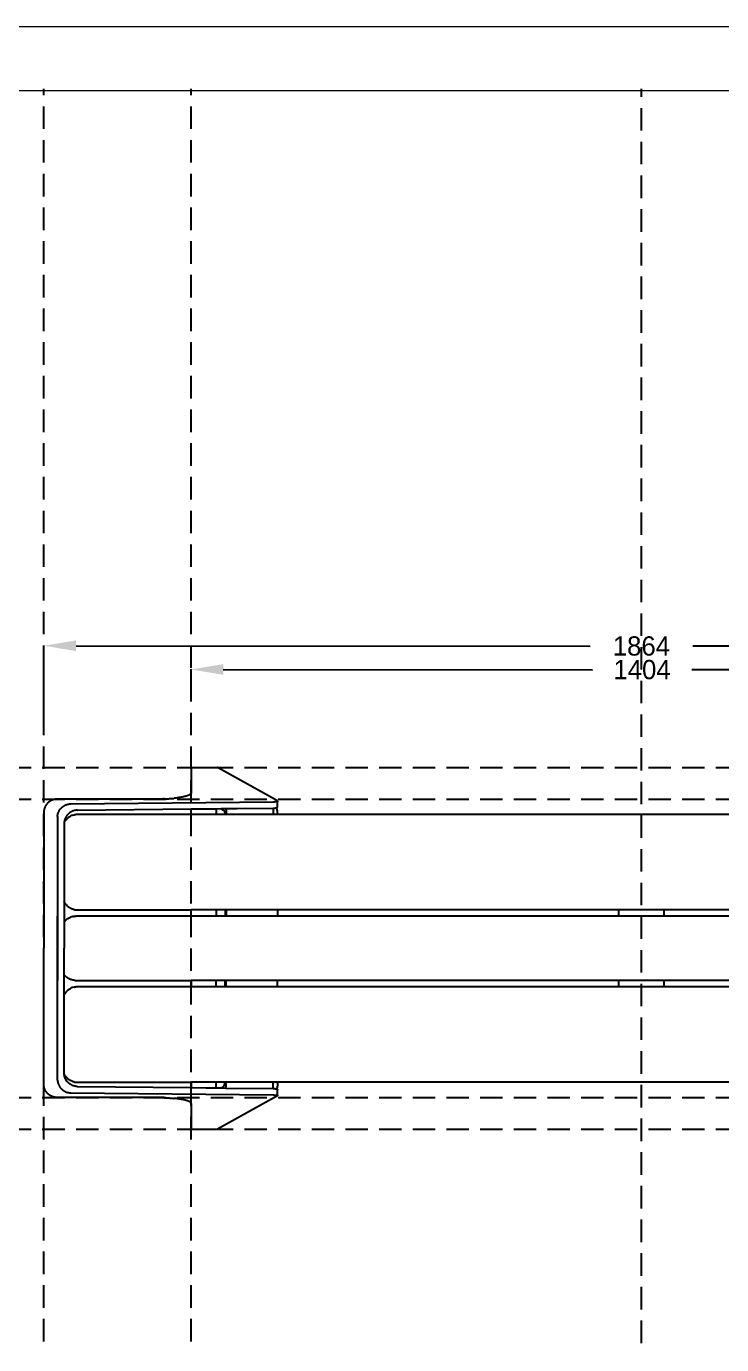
# Model space of a CAD drawing. Header units: millimetres. Extents: x 462 to 6402, y 441 to 4641.
# Drawn here: x 1587 to 2671, y 2586 to 4641 of the extents above; entities that cross this region are included whole.
import ezdxf

# ---------------------------------------------------------------- set-up
doc = ezdxf.new("R2010")
doc.units = ezdxf.units.MM
doc.header["$PDSIZE"] = -1
doc.linetypes.add('KRESKOWA', pattern=[0.75, 0.5, -0.25])
for name, color, linetype in [('pomocnicza', 253, 'KRESKOWA'), ('tabelka', 7, 'Continuous'), ('wymiarowanie', 20, 'Continuous')]:
    doc.layers.add(name, color=color, linetype=linetype)
doc.dimstyles.get("Standard").update_dxf_attribs({"dimtxt": 0.18, "dimasz": 0.18, "dimexe": 0.18, "dimexo": 0.0625, "dimgap": 0.09, "dimtad": 0, "dimtih": 1, "dimtoh": 1, "dimdec": 4, "dimzin": 0, "dimdsep": 46, "dimtxsty": 'Standard', "dimcen": 0.09, "dimadec": 0, "dimazin": 0, "dimtfac": 1, "dimtdec": 4, "dimtofl": 0, "dimtmove": 0, "dimatfit": 3, "dimfxl": 1, "dimtolj": 1, "dimtzin": 0, "dimarcsym": 0})

# ---------------------------------------------------------------- blocks, each defined once
blk = doc.blocks.new('*D25')
at = {"layer": 'Defpoints', "color": 0, "transparency": 16777216}
for p in [(3478, 3674.5), (1614.4, 3544.1), (3477.9, 3544.1)]:
    blk.add_point(p, dxfattribs=at)
at = {"layer": 'wymiarowanie', "color": 0, "lineweight": -2, "transparency": 16777216}
for p, q in [((1614.4, 3544.1), (1614.4, 3675.8)), ((1664.4, 3675.6), (2466, 3675.1)), ((3428, 3674.5), (2626, 3675)), ((3477.9, 3544.2), (3478, 3674.7))]:
    blk.add_line(p, q, dxfattribs=at)
at = {"layer": 'wymiarowanie', "color": 0, "transparency": 16777216}
for points in [[(1664.4, 3684), (1664.4, 3667.3), (1614.4, 3675.7)], [(3428, 3682.8), (3428, 3666.2), (3478, 3674.5)]]:
    blk.add_solid(points, dxfattribs=at)
at = {"layer": 'wymiarowanie', "color": 0, "lineweight": 40, "transparency": 16777216, "insert": (2546, 3675.1), "char_height": 30, "attachment_point": 5}
blk.add_mtext('\\A1;1864', dxfattribs=at)
blk = doc.blocks.new('*D26')
at = {"layer": 'Defpoints', "color": 0, "transparency": 16777216}
for p in [(3248.1, 3637.8), (1844, 3593.3), (3248.1, 3593.3)]:
    blk.add_point(p, dxfattribs=at)
at = {"layer": 'wymiarowanie', "color": 0, "lineweight": -2, "transparency": 16777216}
for p, q in [((1844, 3593.4), (1844, 3638.9)), ((1894, 3638.7), (2469.5, 3638.3)), ((3198.1, 3637.9), (2624.5, 3638.2)), ((3248.1, 3593.4), (3248.1, 3638))]:
    blk.add_line(p, q, dxfattribs=at)
at = {"layer": 'wymiarowanie', "color": 0, "transparency": 16777216}
for points in [[(1894, 3647), (1894, 3630.3), (1844, 3638.7)], [(3198.1, 3646.2), (3198.1, 3629.5), (3248.1, 3637.8)]]:
    blk.add_solid(points, dxfattribs=at)
at = {"layer": 'wymiarowanie', "color": 0, "lineweight": 40, "transparency": 16777216, "insert": (2547, 3638.3), "char_height": 30, "attachment_point": 5}
blk.add_mtext('\\A1;1404', dxfattribs=at)

msp = doc.modelspace()

# ---------------------------------------------------------------- linework, layer by layer
for p, q in [((1843.9, 3485.8), (1884.4, 3485.8)), ((1843.9, 3485.8), (1843.9, 3446.1)), ((1884.5, 3485.8), (1884.4, 3485.8)), ((1884.7, 3485.8), (1884.5, 3485.8)), ((1884.8, 3485.8), (1884.7, 3485.8)), ((1885, 3485.8), (1884.8, 3485.8)), ((1885.1, 3485.7), (1885, 3485.8)), ((1978.6, 3434.1), (1885.1, 3485.7)), ((1622, 3432), (1621.5, 3431.6)), ((1622.5, 3432.4), (1622, 3432)), ((1623.1, 3432.7), (1622.5, 3432.4)), ((1623.6, 3433.1), (1623.1, 3432.7)), ((1624.2, 3433.5), (1623.6, 3433.1)), ((1624.8, 3433.8), (1624.2, 3433.5)), ((1625.3, 3434.1), (1624.8, 3433.8)), ((1625.9, 3434.4), (1625.3, 3434.1)), ((1626.5, 3434.7), (1625.9, 3434.4)), ((1627.1, 3434.9), (1626.5, 3434.7)), ((1627.8, 3435.2), (1627.1, 3434.9)), ((1628.4, 3435.4), (1627.8, 3435.2)), ((1629, 3435.6), (1628.4, 3435.4)), ((1629.7, 3435.8), (1629, 3435.6)), ((1630.3, 3436), (1629.7, 3435.8)), ((1631, 3436.1), (1630.3, 3436)), ((1631.6, 3436.2), (1631, 3436.1)), ((1632.3, 3436.3), (1631.6, 3436.2)), ((1632.9, 3436.4), (1632.3, 3436.3)), ((1633.6, 3436.5), (1632.9, 3436.4)), ((1634.3, 3436.6), (1633.6, 3436.5)), ((1634.9, 3436.6), (1634.3, 3436.6)), ((1635.6, 3436.6), (1634.9, 3436.6)), ((1790, 3436.6), (1635.6, 3436.6)), ((1792.6, 3436.6), (1790, 3436.6)), ((1793.4, 3436.6), (1792.6, 3436.6)), ((1794.3, 3436.6), (1793.4, 3436.6)), ((1795.1, 3436.6), (1794.3, 3436.6)), ((1795.9, 3436.6), (1795.1, 3436.6)), ((1796.8, 3436.7), (1795.9, 3436.6)), ((1797.6, 3436.7), (1796.8, 3436.7)), ((1798.5, 3436.7), (1797.6, 3436.7)), ((1799.3, 3436.7), (1798.5, 3436.7)), ((1800.1, 3436.8), (1799.3, 3436.7)), ((1801, 3436.8), (1800.1, 3436.8)), ((1801.8, 3436.8), (1801, 3436.8)), ((1801.8, 3436.8), (1802.6, 3436.9)), ((1802.6, 3436.9), (1803.4, 3436.9)), ((1803.4, 3436.9), (1804.2, 3436.9)), ((1804.2, 3436.9), (1805.1, 3437)), ((1805.1, 3437), (1806.7, 3437.1)), ((1806.7, 3437.1), (1807.5, 3437.1)), ((1807.5, 3437.1), (1809.1, 3437.2)), ((1809.1, 3437.2), (1809.9, 3437.3)), ((1809.9, 3437.3), (1811.4, 3437.4)), ((1811.4, 3437.4), (1812.2, 3437.4)), ((1812.2, 3437.4), (1813, 3437.5)), ((1813, 3437.5), (1813.7, 3437.6)), ((1813.7, 3437.6), (1815.2, 3437.7)), ((1815.2, 3437.7), (1816, 3437.8)), ((1816, 3437.8), (1816.7, 3437.8)), ((1816.7, 3437.8), (1817.5, 3437.9)), ((1818.2, 3438), (1817.5, 3437.9)), ((1818.9, 3438.1), (1818.2, 3438)), ((1819.6, 3438.1), (1818.9, 3438.1)), ((1820.3, 3438.2), (1819.6, 3438.1)), ((1821, 3438.3), (1820.3, 3438.2)), ((1821.7, 3438.4), (1821, 3438.3)), ((1822.4, 3438.5), (1821.7, 3438.4)), ((1823.1, 3438.6), (1822.4, 3438.5)), ((1823.7, 3438.7), (1823.1, 3438.6)), ((1824.4, 3438.8), (1823.7, 3438.7)), ((1825, 3438.9), (1824.4, 3438.8)), ((1825.7, 3439), (1825, 3438.9)), ((1826.3, 3439.1), (1825.7, 3439)), ((1826.9, 3439.2), (1826.3, 3439.1)), ((1827.5, 3439.3), (1826.9, 3439.2)), ((1828.1, 3439.4), (1827.5, 3439.3)), ((1828.7, 3439.5), (1828.1, 3439.4)), ((1829.3, 3439.6), (1828.7, 3439.5)), ((1829.9, 3439.7), (1829.3, 3439.6)), ((1830.5, 3439.8), (1829.9, 3439.7)), ((1831, 3439.9), (1830.5, 3439.8)), ((1831.6, 3440), (1831, 3439.9)), ((1832.1, 3440.1), (1831.6, 3440)), ((1832.6, 3440.3), (1832.1, 3440.1)), ((1833.1, 3440.4), (1832.6, 3440.3)), ((1833.6, 3440.5), (1833.1, 3440.4)), ((1834.1, 3440.6), (1833.6, 3440.5)), ((1834.6, 3440.7), (1834.1, 3440.6)), ((1835.1, 3440.9), (1834.6, 3440.7)), ((1835.5, 3441), (1835.1, 3440.9)), ((1836, 3441.1), (1835.5, 3441)), ((1836.4, 3441.2), (1836, 3441.1)), ((1836.8, 3441.4), (1836.4, 3441.2)), ((1837.3, 3441.5), (1836.8, 3441.4)), ((1837.7, 3441.6), (1837.3, 3441.5)), ((1838.1, 3441.8), (1837.7, 3441.6)), ((1838.4, 3441.9), (1838.1, 3441.8)), ((1838.8, 3442), (1838.4, 3441.9)), ((1839.2, 3442.2), (1838.8, 3442)), ((1839.5, 3442.3), (1839.2, 3442.2)), ((1839.8, 3442.4), (1839.5, 3442.3)), ((1840.1, 3442.6), (1839.8, 3442.4)), ((1840.4, 3442.7), (1840.1, 3442.6)), ((1840.7, 3442.8), (1840.4, 3442.7)), ((1841, 3443), (1840.7, 3442.8)), ((1841.3, 3443.1), (1841, 3443)), ((1841.5, 3443.3), (1841.3, 3443.1)), ((1841.8, 3443.4), (1841.5, 3443.3)), ((1842, 3443.6), (1841.8, 3443.4)), ((1842.2, 3443.7), (1842, 3443.6)), ((1842.4, 3443.8), (1842.2, 3443.7)), ((1842.6, 3444), (1842.4, 3443.8)), ((1842.8, 3444.1), (1842.6, 3444)), ((1843, 3444.3), (1842.8, 3444.1)), ((1843.1, 3444.4), (1843, 3444.3)), ((1843.3, 3444.6), (1843.1, 3444.4)), ((1843.4, 3444.7), (1843.3, 3444.6)), ((1843.5, 3444.9), (1843.4, 3444.7)), ((1843.6, 3445), (1843.5, 3444.9)), ((1843.7, 3445.2), (1843.6, 3445)), ((1843.8, 3445.3), (1843.7, 3445.2)), ((1843.9, 3446.1), (1843.8, 3445.5)), ((1843.8, 3445.5), (1843.8, 3445.3)), ((1866.7, 3431.5), (1971.8, 3432.6)), ((1971.8, 3432.6), (1972.1, 3432.6)), ((1972.1, 3432.6), (1972.3, 3432.6)), ((1972.3, 3432.6), (1972.6, 3432.6)), ((1972.6, 3432.6), (1972.8, 3432.6)), ((1972.8, 3432.6), (1973.1, 3432.6)), ((1973.1, 3432.6), (1973.3, 3432.6)), ((1973.3, 3432.6), (1973.6, 3432.6)), ((1973.6, 3432.6), (1973.8, 3432.6)), ((1973.8, 3432.6), (1974.1, 3432.7)), ((1974.1, 3432.7), (1974.3, 3432.7)), ((1974.3, 3432.7), (1974.5, 3432.7)), ((1974.5, 3432.7), (1974.8, 3432.7)), ((1974.8, 3432.7), (1975, 3432.7)), ((1975, 3432.7), (1975.2, 3432.8)), ((1975.2, 3432.8), (1975.4, 3432.8)), ((1975.4, 3432.8), (1975.6, 3432.8)), ((1975.6, 3432.8), (1975.8, 3432.8)), ((1975.8, 3432.8), (1976, 3432.9)), ((1976, 3432.9), (1976.2, 3432.9)), ((1976.2, 3432.9), (1976.4, 3432.9)), ((1976.4, 3432.9), (1976.6, 3433)), ((1976.6, 3433), (1976.8, 3433)), ((1976.8, 3433), (1977, 3433)), ((1977, 3433), (1977.1, 3433.1)), ((1977.1, 3433.1), (1977.3, 3433.1)), ((1977.3, 3433.1), (1977.4, 3433.1)), ((1977.4, 3433.1), (1977.6, 3433.2)), ((1977.6, 3433.2), (1977.7, 3433.2)), ((1977.7, 3433.2), (1977.8, 3433.2)), ((1977.8, 3433.2), (1978, 3433.3)), ((1978, 3433.3), (1978.1, 3433.3)), ((1978.1, 3433.3), (1978.2, 3433.4)), ((1978.2, 3433.4), (1978.3, 3433.4)), ((1978.3, 3433.4), (1978.4, 3433.4)), ((1978.4, 3433.4), (1978.4, 3433.5)), ((1978.4, 3433.5), (1978.5, 3433.5)), ((1978.5, 3433.5), (1978.6, 3433.6)), ((1978.7, 3434.1), (1978.6, 3434.1)), ((1978.6, 3434.1), (1978.6, 3434.1)), ((1978.6, 3433.6), (1978.7, 3433.7)), ((1978.6, 3433.6), (1978.6, 3433.6)), ((1978.7, 3434), (1978.7, 3434.1)), ((1978.7, 3433.9), (1978.7, 3434)), ((1978.7, 3434), (1978.7, 3434)), ((1978.8, 3433.8), (1978.7, 3433.9)), ((1978.7, 3433.9), (1978.7, 3433.9)), ((1978.7, 3433.8), (1978.8, 3433.8)), ((1978.7, 3433.7), (1978.7, 3433.8)), ((1978.7, 3433.7), (1978.7, 3433.7)), ((1978.7, 3433.7), (1978.7, 3433.7)), ((1978.7, 3433.7), (1978.7, 3432.3)), ((1978.7, 3424), (1978.7, 3432.3)), ((1614.4, 3418.3), (1614.3, 3417.7)), ((1614.3, 3417.7), (1614.3, 3417.1)), ((1614.3, 3417.1), (1614.3, 3416.4)), ((1614.3, 3416.4), (1614.3, 3204)), ((1614.5, 3419), (1614.4, 3418.3)), ((1614.6, 3419.6), (1614.5, 3419)), ((1614.7, 3420.2), (1614.6, 3419.6)), ((1614.8, 3420.8), (1614.7, 3420.2)), ((1615, 3421.4), (1614.8, 3420.8)), ((1615.1, 3422.1), (1615, 3421.4)), ((1615.3, 3422.7), (1615.1, 3422.1)), ((1615.6, 3423.3), (1615.3, 3422.7)), ((1615.8, 3423.9), (1615.6, 3423.3)), ((1616, 3424.4), (1615.8, 3423.9)), ((1616.3, 3425), (1616, 3424.4)), ((1616.6, 3425.6), (1616.3, 3425)), ((1616.9, 3426.1), (1616.6, 3425.6)), ((1617.3, 3426.7), (1616.9, 3426.1)), ((1617.6, 3427.2), (1617.3, 3426.7)), ((1618, 3427.8), (1617.6, 3427.2)), ((1618.4, 3428.3), (1618, 3427.8)), ((1618.8, 3428.8), (1618.4, 3428.3)), ((1619.2, 3429.3), (1618.8, 3428.8)), ((1619.6, 3429.8), (1619.2, 3429.3)), ((1620.1, 3430.2), (1619.6, 3429.8)), ((1620.5, 3430.7), (1620.1, 3430.2)), ((1621, 3431.1), (1620.5, 3430.7)), ((1621.5, 3431.6), (1621, 3431.1)), ((1635.7, 3410.7), (1635.8, 3411.4)), ((1635.8, 3411.4), (1635.9, 3412)), ((1635.9, 3412), (1636, 3412.6)), ((1636, 3412.6), (1636.2, 3413.2)), ((1636.2, 3413.2), (1636.3, 3413.9)), ((1636.3, 3413.9), (1636.5, 3414.5)), ((1636.5, 3414.5), (1636.7, 3415.1)), ((1636.7, 3415.1), (1636.9, 3415.7)), ((1636.9, 3415.7), (1637.1, 3416.3)), ((1637.1, 3416.3), (1637.4, 3416.9)), ((1637.4, 3416.9), (1637.6, 3417.4)), ((1637.6, 3417.4), (1637.9, 3418)), ((1637.9, 3418), (1638.2, 3418.6)), ((1638.2, 3418.6), (1638.5, 3419.1)), ((1638.5, 3419.1), (1638.9, 3419.7)), ((1638.9, 3419.7), (1639.2, 3420.2)), ((1639.2, 3420.2), (1639.6, 3420.7)), ((1639.6, 3420.7), (1640, 3421.2)), ((1640, 3421.2), (1640.4, 3421.7)), ((1640.4, 3421.7), (1640.8, 3422.2)), ((1640.8, 3422.2), (1641.3, 3422.7)), ((1641.3, 3422.7), (1641.7, 3423.2)), ((1641.7, 3423.2), (1642.2, 3423.6)), ((1642.2, 3423.6), (1642.7, 3424)), ((1642.7, 3424), (1643.2, 3424.4)), ((1643.2, 3424.4), (1643.7, 3424.8)), ((1643.7, 3424.8), (1644.2, 3425.2)), ((1644.2, 3425.2), (1644.7, 3425.6)), ((1644.7, 3425.6), (1645.3, 3426)), ((1645.3, 3426), (1645.8, 3426.3)), ((1645.8, 3426.3), (1646.4, 3426.6)), ((1646.4, 3426.6), (1646.9, 3426.9)), ((1646.9, 3426.9), (1647.5, 3427.2)), ((1647.5, 3427.2), (1648.1, 3427.5)), ((1648.1, 3427.5), (1648.7, 3427.7)), ((1648.7, 3427.7), (1649.3, 3427.9)), ((1649.3, 3427.9), (1649.9, 3428.2)), ((1649.9, 3428.2), (1650.6, 3428.4)), ((1650.3, 3411.3), (1649.9, 3410.8)), ((1650.7, 3411.8), (1650.3, 3411.3)), ((1650.6, 3428.4), (1651.2, 3428.5)), ((1651.2, 3412.3), (1650.7, 3411.8)), ((1651.2, 3428.5), (1651.8, 3428.7)), ((1651.6, 3412.8), (1651.2, 3412.3)), ((1652.1, 3413.3), (1651.6, 3412.8)), ((1651.8, 3428.7), (1652.5, 3428.8)), ((1652.5, 3413.7), (1652.1, 3413.3)), ((1652.5, 3428.8), (1653.1, 3428.9)), ((1653, 3414.1), (1652.5, 3413.7)), ((1653.5, 3414.6), (1653, 3414.1)), ((1653.1, 3428.9), (1653.7, 3429)), ((1654, 3415), (1653.5, 3414.6)), ((1653.7, 3429), (1654.4, 3429.1)), ((1654.5, 3415.3), (1654, 3415)), ((1654.4, 3429.1), (1655, 3429.2)), ((1655.1, 3415.7), (1654.5, 3415.3)), ((1655, 3429.2), (1655.7, 3429.2)), ((1655.6, 3416.1), (1655.1, 3415.7)), ((1656.2, 3416.4), (1655.6, 3416.1)), ((1655.7, 3429.2), (1656.3, 3429.2)), ((1656.7, 3416.7), (1656.2, 3416.4)), ((1656.3, 3429.2), (1866.7, 3431.5)), ((1657.3, 3417), (1656.7, 3416.7)), ((1657.9, 3417.3), (1657.3, 3417)), ((1658.2, 3411.3), (1657.4, 3411)), ((1658.5, 3417.6), (1657.9, 3417.3)), ((1659, 3411.6), (1658.2, 3411.3)), ((1659.1, 3417.8), (1658.5, 3417.6)), ((1659.7, 3418.1), (1659.1, 3417.8)), ((1660.3, 3418.3), (1659.7, 3418.1)), ((1660.9, 3418.5), (1660.3, 3418.3)), ((1661.5, 3418.6), (1660.9, 3418.5)), ((1662.2, 3418.8), (1661.5, 3418.6)), ((1661.5, 3412.2), (1661.7, 3412.3)), ((1661.7, 3412.3), (1662.5, 3412.4)), ((1662.8, 3418.9), (1662.2, 3418.8)), ((1662.5, 3412.4), (1663.3, 3412.5)), ((1663.4, 3419), (1662.8, 3418.9)), ((1663.3, 3412.5), (1664.2, 3412.6)), ((1664.1, 3419.1), (1663.4, 3419)), ((1664.7, 3419.2), (1664.1, 3419.1)), ((1665, 3412.6), (1664.2, 3412.6)), ((1665.4, 3419.3), (1664.7, 3419.2)), ((1843.9, 3412.6), (1665, 3412.6)), ((1666, 3419.3), (1665.4, 3419.3)), ((1666, 3419.3), (1666.7, 3419.3)), ((1666.7, 3419.3), (1843.9, 3421.2)), ((1843.9, 3421.2), (1866.7, 3421.5)), ((1843.9, 3412.6), (1843.9, 3421.2)), ((1882.8, 3412.6), (1843.9, 3412.6)), ((1866.7, 3421.5), (1882.8, 3421.6)), ((1882.8, 3421.6), (1890.8, 3421.7)), ((1882.8, 3421.6), (1882.8, 3412.6)), ((1896.8, 3412.6), (1882.8, 3412.6)), ((1890.8, 3421.7), (1897.9, 3421.8)), ((1890.8, 3421.5), (1890.8, 3421.7)), ((1890.9, 3421.4), (1890.8, 3421.5)), ((1891, 3421.3), (1890.9, 3421.4)), ((1891, 3421.3), (1894.6, 3419.3)), ((1894.6, 3419.3), (1894.9, 3419.1)), ((1894.9, 3419.1), (1895.1, 3418.8)), ((1895.1, 3418.8), (1895.4, 3418.4)), ((1895.4, 3418.4), (1895.6, 3417.9)), ((1895.6, 3417.9), (1895.8, 3417.3)), ((1895.8, 3417.3), (1896, 3416.6)), ((1896, 3416.6), (1896.2, 3415.9)), ((1896.2, 3415.9), (1896.4, 3415)), ((1896.4, 3415), (1896.6, 3414.1)), ((1896.6, 3414.1), (1896.7, 3413.2)), ((1896.7, 3413.2), (1896.8, 3412.6)), ((1898.6, 3412.6), (1896.8, 3412.6)), ((1897.9, 3421.8), (1915.2, 3422)), ((1897.9, 3421.8), (1898, 3421.1)), ((1898, 3421.1), (1898.2, 3420.2)), ((1898.2, 3420.2), (1898.3, 3419.3)), ((1898.3, 3419.3), (1898.4, 3418.3)), ((1898.4, 3418.3), (1898.5, 3417.3)), ((1898.5, 3417.3), (1898.6, 3416.2)), ((1898.6, 3416.2), (1898.6, 3415.2)), ((1898.6, 3415.2), (1898.6, 3414.1)), ((1898.6, 3414.1), (1898.6, 3412.6)), ((1978.6, 3412.6), (1898.6, 3412.6)), ((1915.2, 3422), (1971.8, 3422.6)), ((1971.8, 3422.6), (1972.1, 3422.6)), ((1971.8, 3422.6), (1971.8, 3412.6)), ((1972.1, 3422.6), (1972.3, 3422.6)), ((1972.3, 3422.6), (1972.6, 3422.6)), ((1972.6, 3422.6), (1972.8, 3422.6)), ((1972.8, 3422.6), (1973.1, 3422.6)), ((1973.1, 3422.6), (1973.3, 3422.6)), ((1973.3, 3422.6), (1973.6, 3422.6)), ((1973.6, 3422.6), (1973.8, 3422.6)), ((1973.8, 3422.6), (1974.1, 3422.7)), ((1974.1, 3422.7), (1974.3, 3422.7)), ((1974.3, 3422.7), (1974.5, 3422.7)), ((1974.5, 3422.7), (1974.8, 3422.7)), ((1974.8, 3422.7), (1975, 3422.7)), ((1975, 3422.7), (1975.2, 3422.8)), ((1975.2, 3422.8), (1975.4, 3422.8)), ((1975.4, 3422.8), (1975.6, 3422.8)), ((1975.6, 3422.8), (1975.8, 3422.8)), ((1975.8, 3422.8), (1976, 3422.9)), ((1976, 3422.9), (1976.2, 3422.9)), ((1976.2, 3422.9), (1976.4, 3422.9)), ((1976.4, 3422.9), (1976.6, 3423)), ((1976.6, 3423), (1976.8, 3423)), ((1976.8, 3423), (1977, 3423)), ((1977, 3423), (1977.1, 3423.1)), ((1977.1, 3423.1), (1977.3, 3423.1)), ((1977.3, 3423.1), (1977.4, 3423.1)), ((1977.4, 3423.1), (1977.5, 3423.1)), ((1977.5, 3423.1), (1977.6, 3423.2)), ((1977.6, 3422.7), (1977.5, 3423.1)), ((1977.6, 3423.2), (1977.7, 3423.2)), ((1977.8, 3422), (1977.6, 3422.7)), ((1977.7, 3423.2), (1977.8, 3423.2)), ((1977.8, 3423.2), (1978, 3423.3)), ((1978, 3421.1), (1977.8, 3422)), ((1978, 3423.3), (1978.1, 3423.3)), ((1978.2, 3420.2), (1978, 3421.1)), ((1978.1, 3423.3), (1978.2, 3423.4)), ((1978.2, 3423.4), (1978.3, 3423.4)), ((1978.3, 3419.3), (1978.2, 3420.2)), ((1978.3, 3423.4), (1978.4, 3423.4)), ((1978.4, 3418.3), (1978.3, 3419.3)), ((1978.4, 3423.5), (1978.5, 3423.5)), ((1978.4, 3423.4), (1978.4, 3423.5)), ((1978.5, 3417.3), (1978.4, 3418.3)), ((1978.5, 3423.5), (1978.6, 3423.6)), ((1978.6, 3416.2), (1978.5, 3417.3)), ((1978.6, 3423.6), (1978.7, 3423.7)), ((1978.6, 3423.6), (1978.6, 3423.6)), ((1978.6, 3415.2), (1978.6, 3416.2)), ((1978.6, 3414.1), (1978.6, 3415.2)), ((1978.6, 3414.1), (1978.6, 3412.6)), ((3113.4, 3412.6), (1978.6, 3412.6)), ((1978.7, 3424), (1978.7, 3423.9)), ((1978.8, 3423.8), (1978.7, 3423.9)), ((1978.7, 3423.9), (1978.7, 3423.9)), ((1978.7, 3423.7), (1978.7, 3423.8)), ((1978.7, 3423.8), (1978.8, 3423.8)), ((1978.7, 3423.7), (1978.7, 3423.7)), ((1978.7, 3423.7), (1978.7, 3423.7)), ((1635.7, 3410.1), (1635.7, 3410.7)), ((1635.7, 3409.5), (1635.7, 3410.1)), ((1635.7, 3409.5), (1635.7, 3408.8)), ((1635.7, 3408.8), (1635.7, 3204)), ((1646.1, 3400.8), (1646, 3400.2)), ((1646, 3400.2), (1646, 3399.6)), ((1646, 3399.6), (1646, 3398.9)), ((1646, 3398.9), (1646, 3276.9)), ((1646.2, 3401.5), (1646.1, 3400.8)), ((1646.3, 3402.1), (1646.2, 3401.5)), ((1646.4, 3402.7), (1646.3, 3402.1)), ((1646.5, 3403.4), (1646.4, 3402.7)), ((1646.6, 3404), (1646.5, 3403.4)), ((1646.8, 3404.6), (1646.6, 3404)), ((1647, 3405.2), (1646.8, 3404.6)), ((1647.2, 3405.8), (1647, 3405.2)), ((1647.4, 3406.4), (1647.2, 3405.8)), ((1647.7, 3407), (1647.4, 3406.4)), ((1648, 3407.6), (1647.7, 3407)), ((1648.3, 3408.1), (1648, 3407.6)), ((1648.6, 3408.7), (1648.3, 3408.1)), ((1648.4, 3403.7), (1648.5, 3403.8)), ((1649, 3404.4), (1648.5, 3403.8)), ((1648.9, 3409.2), (1648.6, 3408.7)), ((1649.2, 3409.8), (1648.9, 3409.2)), ((1649, 3404.4), (1649.1, 3404.5)), ((1649.6, 3405.2), (1649.1, 3404.5)), ((1649.6, 3410.3), (1649.2, 3409.8)), ((1649.9, 3410.8), (1649.6, 3410.3)), ((1650.2, 3405.9), (1649.6, 3405.2)), ((1650.9, 3406.5), (1650.2, 3405.9)), ((1651.5, 3407.2), (1650.9, 3406.5)), ((1652.2, 3407.7), (1651.5, 3407.2)), ((1652.8, 3408.3), (1652.2, 3407.7)), ((1655.8, 3410.2), (1655.9, 3410.3)), ((1656.7, 3410.7), (1655.9, 3410.3)), ((1657.4, 3411), (1656.7, 3410.7)), ((1646.1, 3276.8), (1646, 3276.9)), ((1646, 3276.9), (1646, 3204)), ((1646.5, 3275.9), (1646.1, 3276.8)), ((1646.9, 3275.1), (1646.5, 3275.9)), ((1647.4, 3274.3), (1646.9, 3275.1)), ((1647.9, 3273.6), (1647.4, 3274.3)), ((1648.4, 3272.8), (1647.9, 3273.6)), ((1648.5, 3272.7), (1648.4, 3272.8)), ((1649, 3272.1), (1648.5, 3272.7)), ((1649.1, 3272), (1649, 3272.1)), ((1649.6, 3271.3), (1649.1, 3272)), ((1650.2, 3270.7), (1649.6, 3271.3)), ((1650.9, 3270), (1650.2, 3270.7)), ((1651.5, 3269.4), (1650.9, 3270)), ((1652.2, 3268.8), (1651.5, 3269.4)), ((1652.8, 3268.3), (1652.2, 3268.8)), ((1653.6, 3267.7), (1652.8, 3268.3)), ((1654.3, 3267.3), (1653.6, 3267.7)), ((1635.7, 3244), (1635.7, 3254)), ((1648.4, 3248), (1648.5, 3248.1)), ((1649, 3248.5), (1648.5, 3248.1)), ((1649, 3248.5), (1649.1, 3248.6)), ((1649.6, 3249.1), (1649.1, 3248.6)), ((1650.2, 3249.5), (1649.6, 3249.1)), ((1650.9, 3249.9), (1650.2, 3249.5)), ((1651.5, 3250.4), (1650.9, 3249.9)), ((1655, 3266.8), (1654.3, 3267.3)), ((1655.8, 3266.4), (1655, 3266.8)), ((1655.8, 3252.4), (1655.9, 3252.4)), ((1656.7, 3265.9), (1655.9, 3266.3)), ((1656.7, 3252.7), (1655.9, 3252.4)), ((1657.4, 3265.5), (1656.7, 3265.9)), ((1657.4, 3252.9), (1656.7, 3252.7)), ((1658.2, 3265.2), (1657.4, 3265.5)), ((1658.2, 3253.2), (1657.4, 3252.9)), ((1659, 3264.9), (1658.2, 3265.2)), ((1659, 3253.3), (1658.4, 3253.2)), ((1659.8, 3264.7), (1659, 3264.9)), ((1659.8, 3253.5), (1659.2, 3253.4)), ((1660.7, 3264.5), (1659.8, 3264.7)), ((1660.7, 3253.7), (1660, 3253.5)), ((1661.5, 3264.3), (1660.7, 3264.5)), ((1661.5, 3253.8), (1660.8, 3253.7)), ((1661.5, 3264.3), (1661.7, 3264.3)), ((1661.5, 3253.8), (1661.7, 3253.8)), ((1661.7, 3264.3), (1662.5, 3264.2)), ((1661.7, 3253.8), (1662.5, 3253.9)), ((1662.5, 3264.2), (1663.3, 3264.1)), ((1662.5, 3253.9), (1663.3, 3253.9)), ((1663.3, 3264.1), (1664.2, 3264)), ((1663.3, 3253.9), (1664.2, 3254)), ((1664.2, 3264), (1665, 3264)), ((1665, 3254), (1664.2, 3254)), ((1665, 3264), (1843.9, 3264)), ((1843.9, 3254), (1665, 3254)), ((1843.9, 3254), (1843.9, 3264)), ((1882.8, 3264), (1843.9, 3264)), ((1882.8, 3254), (1843.9, 3254)), ((1882.8, 3264), (1882.8, 3254)), ((1897, 3264), (1882.8, 3264)), ((1897, 3254), (1882.8, 3254)), ((1897, 3264), (1897, 3254)), ((1898.6, 3264), (1897, 3264)), ((1898.6, 3254), (1897, 3254)), ((1898.6, 3264), (1898.6, 3254)), ((1978.6, 3264), (1898.6, 3264)), ((1978.6, 3254), (1898.6, 3254)), ((1978.6, 3264), (1978.6, 3254)), ((2511, 3264), (1978.6, 3264)), ((2511, 3254), (1978.6, 3254)), ((2511, 3254), (2511, 3264)), ((2581, 3264), (2511, 3264)), ((2581, 3254), (2511, 3254)), ((2581, 3264), (2581, 3254)), ((3113.4, 3264), (2581, 3264)), ((3113.4, 3254), (2581, 3254)), ((1635.7, 3204), (1635.7, 3244)), ((1614.3, 2991.5), (1614.3, 3204)), ((1635.7, 2999.1), (1635.7, 3204)), ((1635.7, 3204), (1635.7, 3164)), ((1646, 3162.7), (1646, 3204)), ((1635.7, 3164), (1635.7, 3154)), ((1646.1, 3162.6), (1646, 3162.7)), ((1646, 3009), (1646, 3162.7)), ((1646.5, 3162), (1646.1, 3162.6)), ((1646.9, 3161.5), (1646.5, 3162)), ((1647.4, 3161), (1646.9, 3161.5)), ((1647.9, 3160.4), (1647.4, 3161)), ((1648.4, 3159.9), (1647.9, 3160.4)), ((1648.5, 3159.9), (1648.4, 3159.9)), ((1649, 3159.5), (1648.5, 3159.9)), ((1649.1, 3159.4), (1649, 3159.5)), ((1649.6, 3158.9), (1649.1, 3159.4)), ((1650.2, 3158.5), (1649.6, 3158.9)), ((1650.9, 3158), (1650.2, 3158.5)), ((1651.5, 3157.6), (1650.9, 3158)), ((1652.2, 3157.2), (1651.5, 3157.6)), ((1652.8, 3156.9), (1652.2, 3157.2)), ((1653.6, 3156.5), (1652.8, 3156.9)), ((1654.3, 3156.2), (1653.6, 3156.5)), ((1655, 3155.9), (1654.3, 3156.2)), ((1655.8, 3155.6), (1655, 3155.9)), ((1656.7, 3155.3), (1655.9, 3155.5)), ((1657.4, 3155), (1656.7, 3155.3)), ((1658.2, 3154.8), (1657.4, 3155)), ((1659, 3154.6), (1658.2, 3154.8)), ((1659.8, 3154.5), (1659, 3154.6)), ((1660.7, 3154.3), (1659.8, 3154.5)), ((1661.5, 3154.2), (1660.7, 3154.3)), ((1661.5, 3154.2), (1661.7, 3154.2)), ((1661.7, 3154.2), (1662.5, 3154.1)), ((1662.5, 3154.1), (1663.3, 3154)), ((1663.3, 3154), (1664.2, 3154)), ((1664.2, 3154), (1665, 3154)), ((1665, 3154), (1843.9, 3154)), ((1843.9, 3154), (1843.9, 3144)), ((1882.8, 3154), (1843.9, 3154)), ((1882.8, 3144), (1882.8, 3154)), ((1897, 3154), (1882.8, 3154)), ((1897, 3144), (1897, 3154)), ((1898.6, 3154), (1897, 3154)), ((1898.6, 3144), (1898.6, 3154)), ((1978.6, 3154), (1898.6, 3154)), ((1978.6, 3144), (1978.6, 3154)), ((2511, 3154), (1978.6, 3154)), ((2511, 3144), (2511, 3154)), ((2581, 3154), (2511, 3154)), ((2581, 3154), (2581, 3144)), ((3113.4, 3154), (2581, 3154)), ((1648.4, 3135.1), (1648.5, 3135.2)), ((1649, 3135.9), (1648.5, 3135.2)), ((1649, 3135.9), (1649.1, 3136)), ((1649.6, 3136.7), (1649.1, 3136)), ((1650.2, 3137.3), (1649.6, 3136.7)), ((1650.9, 3138), (1650.2, 3137.3)), ((1651.5, 3138.6), (1650.9, 3138)), ((1652.2, 3139.2), (1651.5, 3138.6)), ((1652.8, 3139.7), (1652.2, 3139.2)), ((1655.8, 3141.6), (1655.9, 3141.7)), ((1656.7, 3142.1), (1655.9, 3141.7)), ((1657.4, 3142.4), (1656.7, 3142.1)), ((1658.2, 3142.8), (1657.4, 3142.4)), ((1659, 3143), (1658.2, 3142.8)), ((1661.5, 3143.7), (1661.7, 3143.7)), ((1661.7, 3143.7), (1662.5, 3143.8)), ((1662.5, 3143.8), (1663.3, 3143.9)), ((1663.3, 3143.9), (1664.2, 3144)), ((1665, 3144), (1664.2, 3144)), ((1843.9, 3144), (1665, 3144)), ((1882.8, 3144), (1843.9, 3144)), ((1897, 3144), (1882.8, 3144)), ((1898.6, 3144), (1897, 3144)), ((1978.6, 3144), (1898.6, 3144)), ((2511, 3144), (1978.6, 3144)), ((2581, 3144), (2511, 3144)), ((3113.4, 3144), (2581, 3144)), ((1646, 3008.4), (1646, 3009)), ((1646, 3008.3), (1646, 3008.4)), ((1646.1, 3008.2), (1646, 3008.3)), ((1646, 3007.8), (1646, 3008.3)), ((1646.1, 3007.1), (1646, 3007.8)), ((1646.5, 3007.4), (1646.1, 3008.2)), ((1646.2, 3006.5), (1646.1, 3007.1)), ((1646.3, 3005.9), (1646.2, 3006.5)), ((1646.4, 3005.3), (1646.3, 3005.9)), ((1646.5, 3004.6), (1646.4, 3005.3)), ((1646.9, 3006.6), (1646.5, 3007.4)), ((1646.6, 3004), (1646.5, 3004.6)), ((1646.8, 3003.4), (1646.6, 3004)), ((1647, 3002.8), (1646.8, 3003.4)), ((1647.4, 3005.8), (1646.9, 3006.6)), ((1647.2, 3002.2), (1647, 3002.8)), ((1647.4, 3001.6), (1647.2, 3002.2)), ((1647.9, 3005), (1647.4, 3005.8)), ((1647.7, 3001), (1647.4, 3001.6)), ((1648, 3000.4), (1647.7, 3001)), ((1648.4, 3004.3), (1647.9, 3005)), ((1648.3, 2999.9), (1648, 3000.4)), ((1648.5, 3004.2), (1648.4, 3004.3)), ((1649, 3003.5), (1648.5, 3004.2)), ((1649.1, 3003.4), (1649, 3003.5)), ((1649.6, 3002.7), (1649.1, 3003.4)), ((1650.2, 3002.1), (1649.6, 3002.7)), ((1650.9, 3001.4), (1650.2, 3002.1)), ((1651.5, 3000.8), (1650.9, 3001.4)), ((1652.2, 3000.2), (1651.5, 3000.8)), ((1652.8, 2999.7), (1652.2, 3000.2)), ((1614.3, 2990.9), (1614.3, 2991.5)), ((1614.3, 2990.3), (1614.3, 2990.9)), ((1614.4, 2989.6), (1614.3, 2990.3)), ((1614.5, 2989), (1614.4, 2989.6)), ((1614.6, 2988.4), (1614.5, 2989)), ((1614.7, 2987.8), (1614.6, 2988.4)), ((1614.8, 2987.1), (1614.7, 2987.8)), ((1615, 2986.5), (1614.8, 2987.1)), ((1615.1, 2985.9), (1615, 2986.5)), ((1615.3, 2985.3), (1615.1, 2985.9)), ((1615.6, 2984.7), (1615.3, 2985.3)), ((1615.8, 2984.1), (1615.6, 2984.7)), ((1616, 2983.5), (1615.8, 2984.1)), ((1616.3, 2983), (1616, 2983.5)), ((1616.6, 2982.4), (1616.3, 2983)), ((1616.9, 2981.8), (1616.6, 2982.4)), ((1617.3, 2981.3), (1616.9, 2981.8)), ((1617.6, 2980.7), (1617.3, 2981.3)), ((1618, 2980.2), (1617.6, 2980.7)), ((1618.4, 2979.7), (1618, 2980.2)), ((1618.8, 2979.2), (1618.4, 2979.7)), ((1635.7, 2998.5), (1635.7, 2999.1)), ((1635.7, 2998.5), (1635.7, 2997.9)), ((1635.7, 2997.9), (1635.7, 2997.2)), ((1635.7, 2997.2), (1635.8, 2996.6)), ((1635.8, 2996.6), (1635.9, 2996)), ((1635.9, 2996), (1636, 2995.4)), ((1636, 2995.4), (1636.2, 2994.7)), ((1636.2, 2994.7), (1636.3, 2994.1)), ((1636.3, 2994.1), (1636.5, 2993.5)), ((1636.5, 2993.5), (1636.7, 2992.9)), ((1636.7, 2992.9), (1636.9, 2992.3)), ((1636.9, 2992.3), (1637.1, 2991.7)), ((1637.1, 2991.7), (1637.4, 2991.1)), ((1637.4, 2991.1), (1637.6, 2990.5)), ((1637.6, 2990.5), (1637.9, 2990)), ((1637.9, 2990), (1638.2, 2989.4)), ((1638.2, 2989.4), (1638.5, 2988.9)), ((1638.5, 2988.9), (1638.9, 2988.3)), ((1638.9, 2988.3), (1639.2, 2987.8)), ((1639.2, 2987.8), (1639.6, 2987.3)), ((1639.6, 2987.3), (1640, 2986.7)), ((1640, 2986.7), (1640.4, 2986.2)), ((1640.4, 2986.2), (1640.8, 2985.8)), ((1640.8, 2985.8), (1641.3, 2985.3)), ((1641.3, 2985.3), (1641.7, 2984.8)), ((1641.7, 2984.8), (1642.2, 2984.4)), ((1642.2, 2984.4), (1642.7, 2984)), ((1642.7, 2984), (1643.2, 2983.5)), ((1643.2, 2983.5), (1643.7, 2983.1)), ((1643.7, 2983.1), (1644.2, 2982.7)), ((1644.2, 2982.7), (1644.7, 2982.4)), ((1644.7, 2982.4), (1645.3, 2982)), ((1645.3, 2982), (1645.8, 2981.7)), ((1645.8, 2981.7), (1646.4, 2981.4)), ((1646.4, 2981.4), (1646.9, 2981.1)), ((1646.9, 2981.1), (1647.5, 2980.8)), ((1647.5, 2980.8), (1648.1, 2980.5)), ((1648.1, 2980.5), (1648.7, 2980.3)), ((1648.6, 2999.3), (1648.3, 2999.9)), ((1648.9, 2998.7), (1648.6, 2999.3)), ((1648.7, 2980.3), (1649.3, 2980)), ((1649.2, 2998.2), (1648.9, 2998.7)), ((1649.6, 2997.7), (1649.2, 2998.2)), ((1649.3, 2980), (1649.9, 2979.8)), ((1649.9, 2997.1), (1649.6, 2997.7)), ((1650.3, 2996.6), (1649.9, 2997.1)), ((1649.9, 2979.8), (1650.6, 2979.6)), ((1650.7, 2996.1), (1650.3, 2996.6)), ((1651.2, 2995.7), (1650.7, 2996.1)), ((1651.6, 2995.2), (1651.2, 2995.7)), ((1652.1, 2994.7), (1651.6, 2995.2)), ((1652.5, 2994.3), (1652.1, 2994.7)), ((1653, 2993.8), (1652.5, 2994.3)), ((1653.6, 2999.2), (1652.8, 2999.7)), ((1653.5, 2993.4), (1653, 2993.8)), ((1654, 2993), (1653.5, 2993.4)), ((1654.3, 2998.7), (1653.6, 2999.2)), ((1654.5, 2992.6), (1654, 2993)), ((1655, 2998.2), (1654.3, 2998.7)), ((1655.1, 2992.3), (1654.5, 2992.6)), ((1655.8, 2997.8), (1655, 2998.2)), ((1655.6, 2991.9), (1655.1, 2992.3)), ((1656.2, 2991.6), (1655.6, 2991.9)), ((1656.7, 2997.3), (1655.9, 2997.7)), ((1656.7, 2991.3), (1656.2, 2991.6)), ((1657.4, 2997), (1656.7, 2997.3)), ((1657.3, 2991), (1656.7, 2991.3)), ((1657.9, 2990.7), (1657.3, 2991)), ((1658.2, 2996.7), (1657.4, 2997)), ((1658.5, 2990.4), (1657.9, 2990.7)), ((1659, 2996.4), (1658.2, 2996.7)), ((1659.1, 2990.2), (1658.5, 2990.4)), ((1659.8, 2996.1), (1659, 2996.4)), ((1659.7, 2989.9), (1659.1, 2990.2)), ((1660.3, 2989.7), (1659.7, 2989.9)), ((1660.7, 2995.9), (1659.8, 2996.1)), ((1660.9, 2989.5), (1660.3, 2989.7)), ((1661.5, 2995.7), (1660.7, 2995.9)), ((1661.5, 2989.3), (1660.9, 2989.5)), ((1661.5, 2995.7), (1661.7, 2995.7)), ((1662.2, 2989.2), (1661.5, 2989.3)), ((1661.7, 2995.7), (1662.5, 2995.6)), ((1662.8, 2989.1), (1662.2, 2989.2)), ((1662.5, 2995.6), (1663.3, 2995.5)), ((1663.4, 2988.9), (1662.8, 2989.1)), ((1663.3, 2995.5), (1664.2, 2995.4)), ((1664.1, 2988.8), (1663.4, 2988.9)), ((1664.7, 2988.8), (1664.1, 2988.8)), ((1664.2, 2995.4), (1665, 2995.4)), ((1665.4, 2988.7), (1664.7, 2988.8)), ((1665, 2995.4), (1843.9, 2995.4)), ((1666, 2988.7), (1665.4, 2988.7)), ((1666, 2988.7), (1666.7, 2988.7)), ((1666.7, 2988.7), (1843.9, 2986.8)), ((1843.9, 2995.4), (1843.9, 2986.8)), ((1882.8, 2995.4), (1843.9, 2995.4)), ((1843.9, 2986.8), (1866.7, 2986.5)), ((1866.7, 2986.5), (1882.8, 2986.4)), ((1882.8, 2986.4), (1882.8, 2995.4)), ((1896.8, 2995.4), (1882.8, 2995.4)), ((1882.8, 2986.4), (1890.8, 2986.3)), ((1890.9, 2986.6), (1890.8, 2986.5)), ((1890.8, 2986.5), (1890.8, 2986.3)), ((1890.8, 2986.3), (1897.9, 2986.2)), ((1891, 2986.7), (1890.9, 2986.6)), ((1891, 2986.7), (1894.6, 2988.7)), ((1894.6, 2988.7), (1894.9, 2988.9)), ((1894.9, 2988.9), (1895.1, 2989.2)), ((1895.1, 2989.2), (1895.4, 2989.6)), ((1895.4, 2989.6), (1895.6, 2990.1)), ((1895.6, 2990.1), (1895.8, 2990.7)), ((1895.8, 2990.7), (1896, 2991.4)), ((1896, 2991.4), (1896.2, 2992.1)), ((1896.2, 2992.1), (1896.4, 2993)), ((1896.4, 2993), (1896.6, 2993.9)), ((1896.6, 2993.9), (1896.7, 2994.8)), ((1896.7, 2994.8), (1896.8, 2995.4)), ((1898.6, 2995.4), (1896.8, 2995.4)), ((1897.9, 2986.2), (1898, 2986.8)), ((1897.9, 2986.2), (1971.8, 2985.4)), ((1898, 2986.8), (1898.2, 2987.7)), ((1898.2, 2987.7), (1898.3, 2988.7)), ((1898.3, 2988.7), (1898.4, 2989.7)), ((1898.4, 2989.7), (1898.5, 2990.7)), ((1898.5, 2990.7), (1898.6, 2991.8)), ((1898.6, 2993.9), (1898.6, 2995.4)), ((1978.6, 2995.4), (1898.6, 2995.4)), ((1898.6, 2992.8), (1898.6, 2993.9)), ((1898.6, 2991.8), (1898.6, 2992.8)), ((1971.8, 2985.4), (1971.8, 2995.4)), ((1971.8, 2985.4), (1972.1, 2985.4)), ((1972.1, 2985.4), (1972.3, 2985.4)), ((1972.3, 2985.4), (1972.6, 2985.4)), ((1972.6, 2985.4), (1972.8, 2985.4)), ((1972.8, 2985.4), (1973.1, 2985.4)), ((1973.1, 2985.4), (1973.3, 2985.4)), ((1973.3, 2985.4), (1973.6, 2985.4)), ((1973.6, 2985.4), (1973.8, 2985.3)), ((1973.8, 2985.3), (1974.1, 2985.3)), ((1974.1, 2985.3), (1974.3, 2985.3)), ((1974.3, 2985.3), (1974.5, 2985.3)), ((1974.5, 2985.3), (1974.8, 2985.3)), ((1974.8, 2985.3), (1975, 2985.2)), ((1975, 2985.2), (1975.2, 2985.2)), ((1975.2, 2985.2), (1975.4, 2985.2)), ((1975.4, 2985.2), (1975.6, 2985.2)), ((1975.6, 2985.2), (1975.8, 2985.1)), ((1975.8, 2985.1), (1976, 2985.1)), ((1976, 2985.1), (1976.2, 2985.1)), ((1976.2, 2985.1), (1976.4, 2985.1)), ((1976.4, 2985.1), (1976.6, 2985)), ((1976.6, 2985), (1976.8, 2985)), ((1976.8, 2985), (1977, 2985)), ((1977, 2985), (1977.1, 2984.9)), ((1977.1, 2984.9), (1977.3, 2984.9)), ((1977.3, 2984.9), (1977.4, 2984.9)), ((1977.4, 2984.9), (1977.5, 2984.8)), ((1977.6, 2985.2), (1977.5, 2984.8)), ((1977.5, 2984.8), (1977.6, 2984.8)), ((1977.8, 2986), (1977.6, 2985.2)), ((1977.6, 2984.8), (1977.7, 2984.8)), ((1977.7, 2984.8), (1977.8, 2984.7)), ((1978, 2986.8), (1977.8, 2986)), ((1977.8, 2984.7), (1978, 2984.7)), ((1978.2, 2987.7), (1978, 2986.8)), ((1978, 2984.7), (1978.1, 2984.7)), ((1978.1, 2984.7), (1978.2, 2984.6)), ((1978.3, 2988.7), (1978.2, 2987.7)), ((1978.2, 2984.6), (1978.3, 2984.6)), ((1978.4, 2989.7), (1978.3, 2988.7)), ((1978.3, 2984.6), (1978.4, 2984.5)), ((1978.5, 2990.7), (1978.4, 2989.7)), ((1978.4, 2984.5), (1978.5, 2984.5)), ((1978.4, 2984.5), (1978.4, 2984.5)), ((1978.6, 2991.8), (1978.5, 2990.7)), ((1978.5, 2984.5), (1978.6, 2984.4)), ((1978.6, 2993.9), (1978.6, 2995.4)), ((3113.4, 2995.4), (1978.6, 2995.4)), ((1978.6, 2993.9), (1978.6, 2992.8)), ((1978.6, 2992.8), (1978.6, 2991.8)), ((1978.6, 2984.4), (1978.6, 2984.4)), ((1978.6, 2984.4), (1978.7, 2984.3)), ((1978.7, 2984.3), (1978.7, 2984.2)), ((1978.7, 2984.3), (1978.7, 2984.3)), ((1978.7, 2984.2), (1978.7, 2984.2)), ((1978.7, 2984.2), (1978.8, 2984.1)), ((1978.8, 2984.1), (1978.7, 2984.1)), ((1978.7, 2984.1), (1978.7, 2984.1)), ((1978.7, 2984), (1978.7, 2984.1)), ((1978.7, 2974.2), (1978.7, 2984)), ((1619.2, 2978.7), (1618.8, 2979.2)), ((1619.6, 2978.2), (1619.2, 2978.7)), ((1620.1, 2977.8), (1619.6, 2978.2)), ((1620.5, 2977.3), (1620.1, 2977.8)), ((1621, 2976.9), (1620.5, 2977.3)), ((1621.5, 2976.4), (1621, 2976.9)), ((1622, 2976), (1621.5, 2976.4)), ((1622.5, 2975.6), (1622, 2976)), ((1623.1, 2975.2), (1622.5, 2975.6)), ((1623.6, 2974.9), (1623.1, 2975.2)), ((1624.2, 2974.5), (1623.6, 2974.9)), ((1624.8, 2974.2), (1624.2, 2974.5)), ((1625.3, 2973.9), (1624.8, 2974.2)), ((1625.9, 2973.6), (1625.3, 2973.9)), ((1626.5, 2973.3), (1625.9, 2973.6)), ((1627.1, 2973.1), (1626.5, 2973.3)), ((1627.8, 2972.8), (1627.1, 2973.1)), ((1628.4, 2972.6), (1627.8, 2972.8)), ((1629, 2972.4), (1628.4, 2972.6)), ((1629.7, 2972.2), (1629, 2972.4)), ((1630.3, 2972), (1629.7, 2972.2)), ((1631, 2971.9), (1630.3, 2972)), ((1631.6, 2971.8), (1631, 2971.9)), ((1632.3, 2971.6), (1631.6, 2971.8)), ((1632.9, 2971.6), (1632.3, 2971.6)), ((1633.6, 2971.5), (1632.9, 2971.6)), ((1634.3, 2971.4), (1633.6, 2971.5)), ((1634.9, 2971.4), (1634.3, 2971.4)), ((1635.6, 2971.4), (1634.9, 2971.4)), ((1790, 2971.4), (1635.6, 2971.4)), ((1650.6, 2979.6), (1651.2, 2979.5)), ((1651.2, 2979.5), (1651.8, 2979.3)), ((1651.8, 2979.3), (1652.5, 2979.2)), ((1652.5, 2979.2), (1653.1, 2979.1)), ((1653.1, 2979.1), (1653.7, 2979)), ((1653.7, 2979), (1654.4, 2978.9)), ((1654.4, 2978.9), (1655, 2978.8)), ((1655, 2978.8), (1655.7, 2978.8)), ((1655.7, 2978.8), (1656.3, 2978.8)), ((1656.3, 2978.8), (1866.7, 2976.5)), ((1792.6, 2971.4), (1790, 2971.4)), ((1793.4, 2971.4), (1792.6, 2971.4)), ((1794.3, 2971.4), (1793.4, 2971.4)), ((1795.1, 2971.3), (1794.3, 2971.4)), ((1795.9, 2971.3), (1795.1, 2971.3)), ((1796.8, 2971.3), (1795.9, 2971.3)), ((1797.6, 2971.3), (1796.8, 2971.3)), ((1798.5, 2971.3), (1797.6, 2971.3)), ((1799.3, 2971.3), (1798.5, 2971.3)), ((1800.1, 2971.2), (1799.3, 2971.3)), ((1801, 2971.2), (1800.1, 2971.2)), ((1801.8, 2971.2), (1801, 2971.2)), ((1801.8, 2971.2), (1802.6, 2971.1)), ((1802.6, 2971.1), (1803.4, 2971.1)), ((1803.4, 2971.1), (1804.2, 2971.1)), ((1804.2, 2971.1), (1805.1, 2971)), ((1805.1, 2971), (1806.7, 2970.9)), ((1806.7, 2970.9), (1807.5, 2970.9)), ((1807.5, 2970.9), (1809.1, 2970.8)), ((1809.1, 2970.8), (1809.9, 2970.7)), ((1809.9, 2970.7), (1811.4, 2970.6)), ((1811.4, 2970.6), (1812.2, 2970.6)), ((1812.2, 2970.6), (1813, 2970.5)), ((1813, 2970.5), (1813.7, 2970.4)), ((1813.7, 2970.4), (1815.2, 2970.3)), ((1815.2, 2970.3), (1816, 2970.2)), ((1816, 2970.2), (1816.7, 2970.1)), ((1816.7, 2970.1), (1817.5, 2970.1)), ((1818.2, 2970), (1817.5, 2970.1)), ((1818.9, 2969.9), (1818.2, 2970)), ((1819.6, 2969.8), (1818.9, 2969.9)), ((1820.3, 2969.8), (1819.6, 2969.8)), ((1821, 2969.7), (1820.3, 2969.8)), ((1821.7, 2969.6), (1821, 2969.7)), ((1822.4, 2969.5), (1821.7, 2969.6)), ((1823.1, 2969.4), (1822.4, 2969.5)), ((1823.7, 2969.3), (1823.1, 2969.4)), ((1824.4, 2969.2), (1823.7, 2969.3)), ((1825, 2969.1), (1824.4, 2969.2)), ((1825.7, 2969), (1825, 2969.1)), ((1826.3, 2968.9), (1825.7, 2969)), ((1826.9, 2968.8), (1826.3, 2968.9)), ((1827.5, 2968.7), (1826.9, 2968.8)), ((1828.1, 2968.6), (1827.5, 2968.7)), ((1828.7, 2968.5), (1828.1, 2968.6)), ((1829.3, 2968.4), (1828.7, 2968.5)), ((1829.9, 2968.3), (1829.3, 2968.4)), ((1830.5, 2968.2), (1829.9, 2968.3)), ((1831, 2968.1), (1830.5, 2968.2)), ((1831.6, 2968), (1831, 2968.1)), ((1832.1, 2967.8), (1831.6, 2968)), ((1832.6, 2967.7), (1832.1, 2967.8)), ((1833.1, 2967.6), (1832.6, 2967.7)), ((1833.6, 2967.5), (1833.1, 2967.6)), ((1834.1, 2967.4), (1833.6, 2967.5)), ((1834.6, 2967.2), (1834.1, 2967.4)), ((1835.1, 2967.1), (1834.6, 2967.2)), ((1835.5, 2967), (1835.1, 2967.1)), ((1836, 2966.9), (1835.5, 2967)), ((1836.4, 2966.7), (1836, 2966.9)), ((1836.8, 2966.6), (1836.4, 2966.7)), ((1837.3, 2966.5), (1836.8, 2966.6)), ((1837.7, 2966.4), (1837.3, 2966.5)), ((1838.1, 2966.2), (1837.7, 2966.4)), ((1838.4, 2966.1), (1838.1, 2966.2)), ((1838.8, 2966), (1838.4, 2966.1)), ((1839.2, 2965.8), (1838.8, 2966)), ((1839.5, 2965.7), (1839.2, 2965.8)), ((1839.8, 2965.6), (1839.5, 2965.7)), ((1840.1, 2965.4), (1839.8, 2965.6)), ((1840.4, 2965.3), (1840.1, 2965.4)), ((1840.7, 2965.1), (1840.4, 2965.3)), ((1841, 2965), (1840.7, 2965.1)), ((1841.3, 2964.9), (1841, 2965)), ((1841.5, 2964.7), (1841.3, 2964.9)), ((1841.8, 2964.6), (1841.5, 2964.7)), ((1842, 2964.4), (1841.8, 2964.6)), ((1842.2, 2964.3), (1842, 2964.4)), ((1842.4, 2964.1), (1842.2, 2964.3)), ((1842.6, 2964), (1842.4, 2964.1)), ((1842.8, 2963.8), (1842.6, 2964)), ((1843, 2963.7), (1842.8, 2963.8)), ((1843.1, 2963.6), (1843, 2963.7)), ((1843.3, 2963.4), (1843.1, 2963.6)), ((1843.4, 2963.3), (1843.3, 2963.4)), ((1843.5, 2963.1), (1843.4, 2963.3)), ((1843.6, 2963), (1843.5, 2963.1)), ((1843.7, 2962.8), (1843.6, 2963)), ((1843.8, 2962.7), (1843.7, 2962.8)), ((1843.8, 2962.5), (1843.8, 2962.7)), ((1843.9, 2961.9), (1843.8, 2962.5)), ((1843.9, 2961.9), (1843.9, 2922.1)), ((1866.7, 2976.5), (1971.8, 2975.4)), ((1978.6, 2973.8), (1885.1, 2922.3)), ((1971.8, 2975.4), (1972.1, 2975.4)), ((1972.1, 2975.4), (1972.3, 2975.4)), ((1972.3, 2975.4), (1972.6, 2975.4)), ((1972.6, 2975.4), (1972.8, 2975.4)), ((1972.8, 2975.4), (1973.1, 2975.4)), ((1973.1, 2975.4), (1973.3, 2975.4)), ((1973.3, 2975.4), (1973.6, 2975.4)), ((1973.6, 2975.4), (1973.8, 2975.3)), ((1973.8, 2975.3), (1974.1, 2975.3)), ((1974.1, 2975.3), (1974.3, 2975.3)), ((1974.3, 2975.3), (1974.5, 2975.3)), ((1974.5, 2975.3), (1974.8, 2975.3)), ((1974.8, 2975.3), (1975, 2975.2)), ((1975, 2975.2), (1975.2, 2975.2)), ((1975.2, 2975.2), (1975.4, 2975.2)), ((1975.4, 2975.2), (1975.6, 2975.2)), ((1975.6, 2975.2), (1975.8, 2975.1)), ((1975.8, 2975.1), (1976, 2975.1)), ((1976, 2975.1), (1976.2, 2975.1)), ((1976.2, 2975.1), (1976.4, 2975.1)), ((1976.4, 2975.1), (1976.6, 2975)), ((1976.6, 2975), (1976.8, 2975)), ((1976.8, 2975), (1977, 2975)), ((1977, 2975), (1977.1, 2974.9)), ((1977.1, 2974.9), (1977.3, 2974.9)), ((1977.3, 2974.9), (1977.4, 2974.9)), ((1977.4, 2974.9), (1977.6, 2974.8)), ((1977.6, 2974.8), (1977.7, 2974.8)), ((1977.7, 2974.8), (1977.8, 2974.7)), ((1977.8, 2974.7), (1978, 2974.7)), ((1978, 2974.7), (1978.1, 2974.7)), ((1978.1, 2974.7), (1978.2, 2974.6)), ((1978.2, 2974.6), (1978.3, 2974.6)), ((1978.3, 2974.6), (1978.4, 2974.5)), ((1978.4, 2974.5), (1978.4, 2974.5)), ((1978.4, 2974.5), (1978.5, 2974.5)), ((1978.5, 2974.5), (1978.6, 2974.4)), ((1978.6, 2974.4), (1978.6, 2974.4)), ((1978.6, 2974.4), (1978.7, 2974.3)), ((1978.7, 2973.9), (1978.6, 2973.9)), ((1978.6, 2973.9), (1978.6, 2973.8)), ((1978.7, 2974.3), (1978.7, 2974.3)), ((1978.7, 2974.3), (1978.7, 2974.2)), ((1978.7, 2974.2), (1978.8, 2974.1)), ((1978.7, 2974.2), (1978.7, 2974.2)), ((1978.8, 2974.1), (1978.7, 2974.1)), ((1978.7, 2974.1), (1978.7, 2974.1)), ((1978.7, 2974.1), (1978.7, 2974)), ((1978.7, 2974), (1978.7, 2974)), ((1978.7, 2974), (1978.7, 2973.9)), ((1843.9, 2922.1), (1884.4, 2922.1)), ((1884.5, 2922.1), (1884.4, 2922.1)), ((1884.7, 2922.1), (1884.5, 2922.1)), ((1884.8, 2922.2), (1884.7, 2922.1)), ((1885, 2922.2), (1884.8, 2922.2)), ((1885.1, 2922.3), (1885, 2922.2))]:
    msp.add_line(p, q)
for points in [[(1659, 3411.6), (1661.5, 3412.2)], [(1648.4, 3403.7), (1646.1, 3400.8)], [(1652.8, 3408.3), (1655.8, 3410.2)], [(1648.4, 3248), (1646, 3244.9)], [(1651.5, 3250.4), (1655.8, 3252.4)], [(1658.2, 3253.2), (1658.4, 3253.2)], [(1659, 3253.3), (1659.2, 3253.4)], [(1659.8, 3253.5), (1660, 3253.5)], [(1660.7, 3253.7), (1660.8, 3253.7)], [(1648.4, 3135.1), (1646, 3131.5)], [(1652.8, 3139.7), (1655.8, 3141.6)], [(1661.5, 3143.7), (1659, 3143)]]:
    msp.add_lwpolyline(points)
at = {"layer": 'pomocnicza', "ltscale": 70}
for points in [[(1614.3, 543.7), (1614.3, 4543.7)], [(561.9, 3485.8), (6301.9, 3485.8)], [(561.9, 2922.1), (6301.9, 2922.1)]]:
    msp.add_lwpolyline(points, dxfattribs=at)
at = {"layer": 'pomocnicza', "color": 254, "ltscale": 70}
for points in [[(1843.9, 543.7), (1843.9, 4543.7)], [(2546, 541.1), (2546, 4543.7)], [(561.9, 3436.6), (6299.3, 3436.6)], [(561.9, 2971.4), (6301.9, 2971.4)]]:
    msp.add_lwpolyline(points, dxfattribs=at)
at = {"layer": 'tabelka', "lineweight": 5}
for points in [[(461.9, 4641.1), (6401.9, 4641.1), (6401.9, 441.1), (461.9, 441.1)], [(561.9, 4541.1), (6301.9, 4541.1), (6301.9, 541.1), (561.9, 541.1)]]:
    msp.add_lwpolyline(points, close=True, dxfattribs=at)

# ---------------------------------------------------------------- dimensions: what is measured, and where the dimension line sits
at = {"layer": 'wymiarowanie', "color": 0, "lineweight": 40}
for base, p1, p2, picture, middle in [((3477.9957, 3674.4818), (1614.3615, 3544.0656), (3477.9139, 3544.1281), '*D25', (2545.9961, 3675.0662)), ((3248.1, 3637.8), (1844, 3593.3), (3248.1, 3593.3), '*D26', (2547, 3638.3))]:
    dim = msp.add_linear_dim(base=base, p1=p1, p2=p2, angle=179.9641, dimstyle='Standard', override={"dimtxt": 30, "dimasz": 50, "dimgap": 30, "dimdec": 0}, dxfattribs=at)
    dim.commit()
    dim.dimension.update_dxf_attribs({"geometry": picture, "text_midpoint": middle, "dimtype": 160})

doc.saveas('drawing.dxf')
